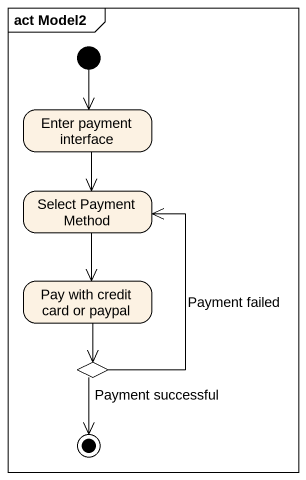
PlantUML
@startuml
mainframe act Model2
hide empty description
state "Enter payment interface" as Enter_payment_interface
state "Select Payment Method" as Select_Payment_Method
state "Pay with credit card or paypal" as Pay_with_credit_card_or
state choice1 <<choice>>
[*] --> Enter_payment_interface
Enter_payment_interface --> Select_Payment_Method
Select_Payment_Method --> Pay_with_credit_card_or
Pay_with_credit_card_or --> choice1
choice1 -up-> Select_Payment_Method : Payment failed
choice1 --> [*] : Payment successful
@enduml
